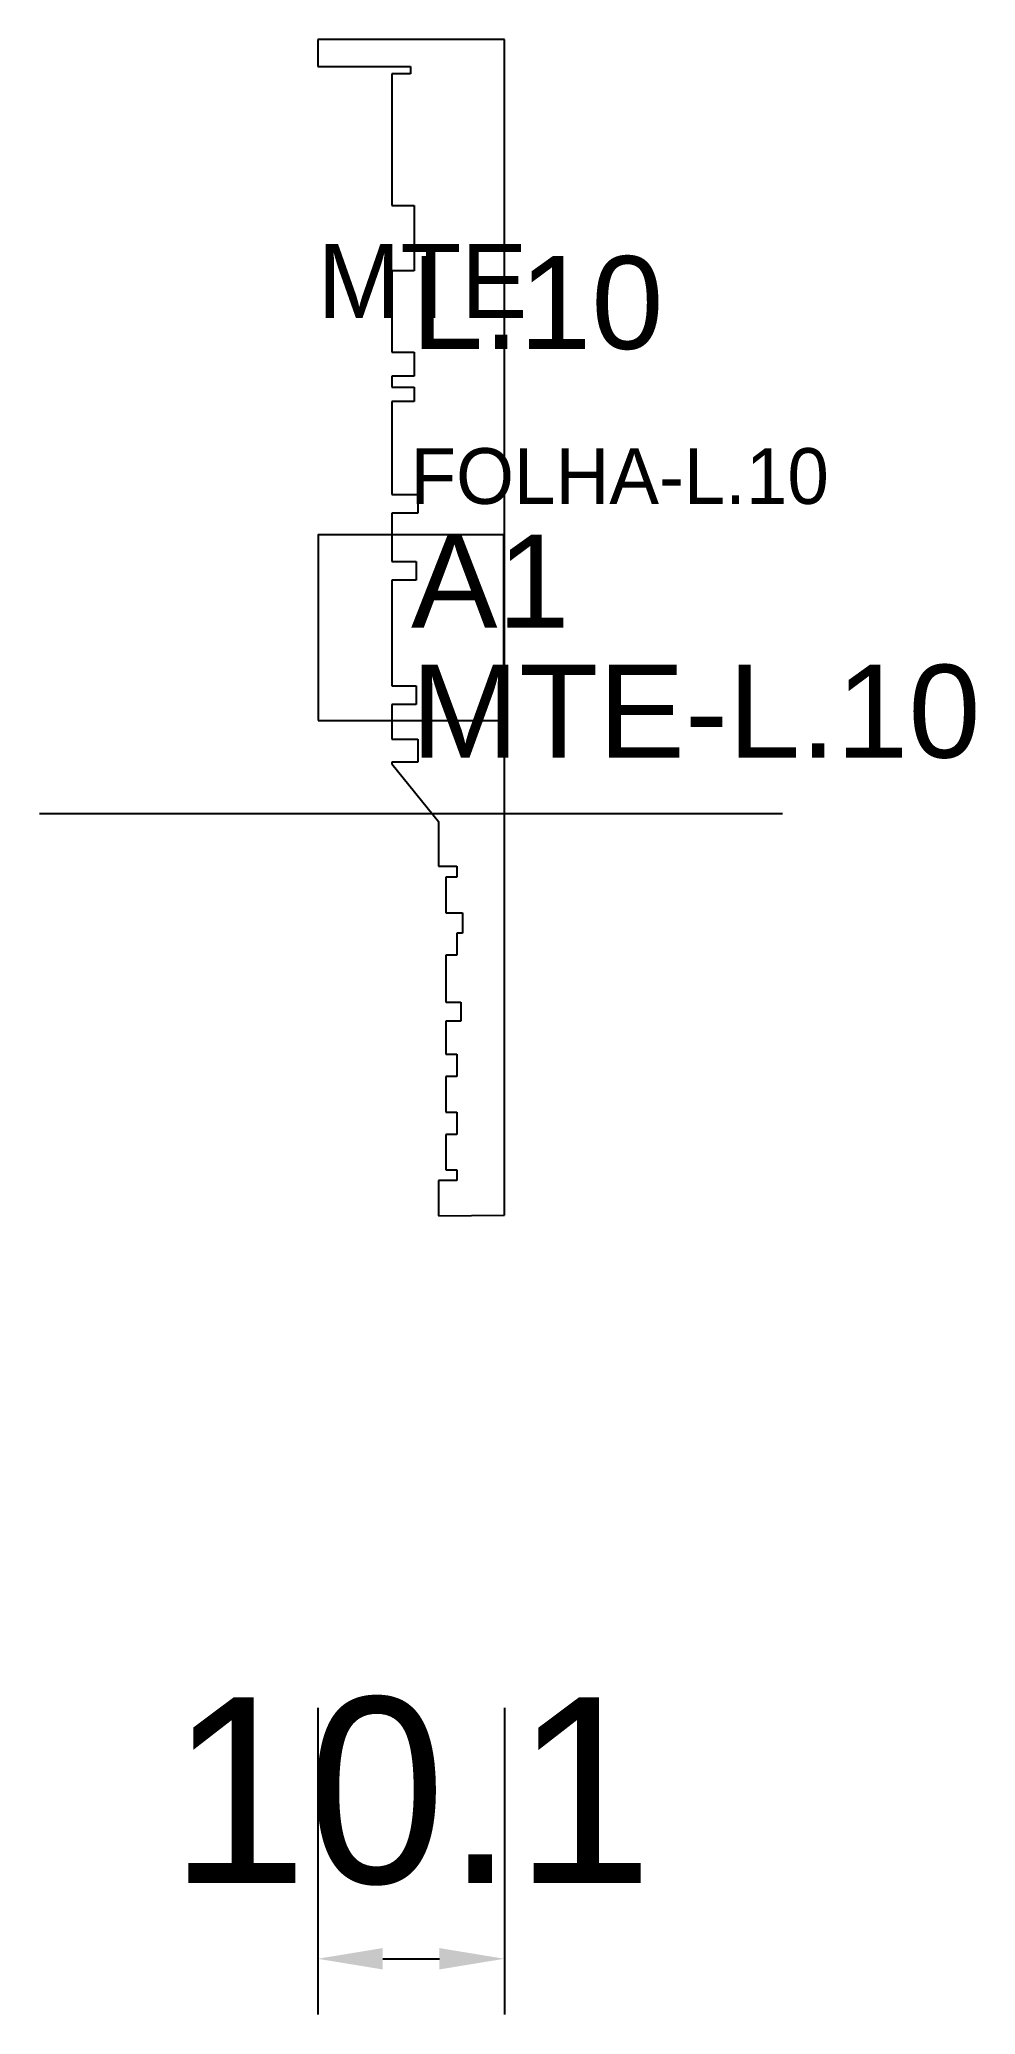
# Model space of a CAD drawing. Header units: metres. Extents: x 207 to 258, y 95 to 202.
import ezdxf

# ---------------------------------------------------------------- set-up
doc = ezdxf.new("R2010")
doc.units = ezdxf.units.M
for name, color, linetype in [('3', 3, 'CONTINUOUS'), ('AUX00', 7, 'CONTINUOUS'), ('COTA', 241, 'CONTINUOUS'), ('FOLHA', 255, 'CONTINUOUS'), ('Hachura', 251, 'CONTINUOUS'), ('NOMENCLATURA', 7, 'CONTINUOUS'), ('Nível', 160, 'CONTINUOUS'), ('Painéis', 200, 'CONTINUOUS'), ('Pilares', 5, 'CONTINUOUS'), ('SARR_2.2x7', 40, 'CONTINUOUS')]:
    doc.layers.add(name, color=color, linetype=linetype)
doc.styles.add('ARIAL', font='Arial.ttf')
doc.styles.add('STR_STANDARD', font='arial.ttf')
doc.dimstyles.new('EZ DXF', dxfattribs={"dimtxt": 10, "dimasz": 3.5, "dimexe": 3, "dimexo": 1.5, "dimgap": 1, "dimtad": 1, "dimdec": 1, "dimdsep": 46, "dimcen": 2.5, "dimazin": 3, "dimtfac": 1, "dimtmove": 0, "dimatfit": 3})

msp = doc.modelspace()

# ---------------------------------------------------------------- hatches: boundary and pattern name
at = {"layer": 'Hachura'}
h = msp.add_hatch(dxfattribs=at)
h.set_pattern_fill('ANSI31', scale=50)
h.paths.add_polyline_path([(222.2, 201.5), (222.2, 200.04), (227.2, 200.04), (227.2, 199.66), (226.2, 199.66), (226.2, 192.57), (227.4, 192.57), (227.4, 189.04), (226.2, 189.04), (226.2, 184.66), (227.4, 184.66), (227.4, 183.37), (226.2, 183.37), (226.2, 182.79), (227.4, 182.79), (227.4, 182.01), (226.2, 182.01), (226.2, 177), (227.6, 177), (227.6, 176), (226.2, 176), (226.2, 173.4), (227.5, 173.4), (227.5, 172.4), (226.2, 172.4), (226.2, 166.7), (227.5, 166.7), (227.5, 165.7), (226.2, 165.7), (226.2, 163.84), (227.6, 163.84), (227.6, 162.6), (226.2, 162.6), (226.2, 162.5), (228.7, 159.4), (228.7, 156.99), (229.7, 156.99), (229.7, 156.41), (229.1, 156.41), (229.1, 154.48), (230, 154.48), (230, 153.4), (229.7, 153.4), (229.7, 152.2), (229.1, 152.2), (229.1, 149.68), (229.9, 149.68), (229.9, 148.66), (229.1, 148.66), (229.1, 146.87), (229.7, 146.87), (229.7, 145.67), (229.1, 145.67), (229.1, 143.76), (229.7, 143.76), (229.7, 142.56), (229.1, 142.56), (229.1, 140.65), (229.7, 140.65), (229.7, 140.07), (228.7, 140.07), (228.7, 138.18), (232.25, 138.21), (232.25, 201.5)])
h = msp.add_hatch(dxfattribs=at)
h.set_pattern_fill('ANSI31', scale=50)
h.paths.add_polyline_path([(222.2, 201.5), (222.2, 200.04), (227.2, 200.04), (227.2, 199.66), (226.2, 199.66), (226.2, 192.57), (227.4, 192.57), (227.4, 189.04), (226.2, 189.04), (226.2, 184.66), (227.4, 184.66), (227.4, 183.37), (226.2, 183.37), (226.2, 182.79), (227.4, 182.79), (227.4, 182.01), (226.2, 182.01), (226.2, 177), (227.6, 177), (227.6, 176), (226.2, 176), (226.2, 173.4), (227.5, 173.4), (227.5, 172.4), (226.2, 172.4), (226.2, 166.7), (227.5, 166.7), (227.5, 165.7), (226.2, 165.7), (226.2, 163.84), (227.6, 163.84), (227.6, 162.6), (226.2, 162.6), (226.2, 162.5), (228.7, 159.4), (228.7, 156.99), (229.7, 156.99), (229.7, 156.41), (229.1, 156.41), (229.1, 154.48), (230, 154.48), (230, 153.4), (229.7, 153.4), (229.7, 152.2), (229.1, 152.2), (229.1, 149.68), (229.9, 149.68), (229.9, 148.66), (229.1, 148.66), (229.1, 146.87), (229.7, 146.87), (229.7, 145.67), (229.1, 145.67), (229.1, 143.76), (229.7, 143.76), (229.7, 142.56), (229.1, 142.56), (229.1, 140.65), (229.7, 140.65), (229.7, 140.07), (228.7, 140.07), (228.7, 138.18), (232.25, 138.21), (232.25, 201.5)])

# ---------------------------------------------------------------- linework, layer by layer
at = {"layer": 'Painéis', "color": 200}
for p, q in [((222.2, 201.5), (222.2, 200.04)), ((232.25, 201.5), (222.2, 201.5)), ((222.2, 201.5), (222.2, 200.04)), ((232.25, 201.5), (222.2, 201.5)), ((232.25, 138.21), (232.25, 201.5)), ((232.25, 138.21), (232.25, 201.5)), ((222.2, 200.04), (227.2, 200.04)), ((222.2, 200.04), (227.2, 200.04)), ((227.2, 200.04), (227.2, 199.66)), ((227.2, 200.04), (227.2, 199.66)), ((227.2, 199.66), (226.2, 199.66)), ((226.2, 199.66), (226.2, 192.57)), ((227.2, 199.66), (226.2, 199.66)), ((226.2, 199.66), (226.2, 192.57)), ((226.2, 192.57), (227.4, 192.57)), ((226.2, 192.57), (227.4, 192.57)), ((227.4, 192.57), (227.4, 189.04)), ((227.4, 192.57), (227.4, 189.04)), ((227.4, 189.04), (226.2, 189.04)), ((226.2, 189.04), (226.2, 184.66)), ((227.4, 189.04), (226.2, 189.04)), ((226.2, 189.04), (226.2, 184.66)), ((226.2, 184.66), (227.4, 184.66)), ((226.2, 184.66), (227.4, 184.66)), ((227.4, 184.66), (227.4, 183.37)), ((227.4, 184.66), (227.4, 183.37)), ((227.4, 183.37), (226.2, 183.37)), ((226.2, 183.37), (226.2, 182.79)), ((227.4, 183.37), (226.2, 183.37)), ((226.2, 183.37), (226.2, 182.79)), ((226.2, 182.79), (227.4, 182.79)), ((226.2, 182.79), (227.4, 182.79)), ((227.4, 182.01), (226.2, 182.01)), ((226.2, 182.01), (226.2, 177)), ((227.4, 182.01), (226.2, 182.01)), ((226.2, 182.01), (226.2, 177)), ((227.4, 182.79), (227.4, 182.01)), ((227.4, 182.79), (227.4, 182.01)), ((226.2, 177), (227.6, 177)), ((226.2, 177), (227.6, 177)), ((227.6, 177), (227.6, 176)), ((227.6, 177), (227.6, 176)), ((227.6, 176), (226.2, 176)), ((226.2, 176), (226.2, 173.4)), ((227.6, 176), (226.2, 176)), ((226.2, 176), (226.2, 173.4)), ((226.2, 173.4), (227.5, 173.4)), ((226.2, 173.4), (227.5, 173.4)), ((227.5, 173.4), (227.5, 172.4)), ((227.5, 173.4), (227.5, 172.4)), ((227.5, 172.4), (226.2, 172.4)), ((226.2, 172.4), (226.2, 166.7)), ((227.5, 172.4), (226.2, 172.4)), ((226.2, 172.4), (226.2, 166.7)), ((226.2, 166.7), (227.5, 166.7)), ((226.2, 166.7), (227.5, 166.7)), ((227.5, 166.7), (227.5, 165.7)), ((227.5, 166.7), (227.5, 165.7)), ((227.5, 165.7), (226.2, 165.7)), ((226.2, 165.7), (226.2, 163.84)), ((227.5, 165.7), (226.2, 165.7)), ((226.2, 165.7), (226.2, 163.84)), ((226.2, 163.84), (227.6, 163.84)), ((226.2, 163.84), (227.6, 163.84)), ((227.6, 163.84), (227.6, 162.6)), ((227.6, 163.84), (227.6, 162.6)), ((227.6, 162.6), (226.2, 162.6)), ((226.2, 162.6), (226.2, 162.5)), ((227.6, 162.6), (226.2, 162.6)), ((226.2, 162.6), (226.2, 162.5)), ((226.2, 162.5), (228.7, 159.4)), ((226.2, 162.5), (228.7, 159.4)), ((228.7, 159.4), (228.7, 156.99)), ((228.7, 159.4), (228.7, 156.99)), ((228.7, 156.99), (229.7, 156.99)), ((228.7, 156.99), (229.7, 156.99)), ((229.7, 156.41), (229.1, 156.41)), ((229.1, 156.41), (229.1, 154.48)), ((229.7, 156.41), (229.1, 156.41)), ((229.1, 156.41), (229.1, 154.48)), ((229.7, 156.99), (229.7, 156.41)), ((229.7, 156.99), (229.7, 156.41)), ((229.1, 154.48), (230, 154.48)), ((229.1, 154.48), (230, 154.48)), ((230, 154.48), (230, 153.4)), ((230, 154.48), (230, 153.4)), ((230, 153.4), (229.7, 153.4)), ((229.7, 153.4), (229.7, 152.2)), ((230, 153.4), (229.7, 153.4)), ((229.7, 153.4), (229.7, 152.2)), ((229.7, 152.2), (229.1, 152.2)), ((229.1, 152.2), (229.1, 149.68)), ((229.7, 152.2), (229.1, 152.2)), ((229.1, 152.2), (229.1, 149.68)), ((229.1, 149.68), (229.9, 149.68)), ((229.1, 149.68), (229.9, 149.68)), ((229.9, 149.68), (229.9, 148.66)), ((229.9, 149.68), (229.9, 148.66)), ((229.9, 148.66), (229.1, 148.66)), ((229.1, 148.66), (229.1, 146.87)), ((229.9, 148.66), (229.1, 148.66)), ((229.1, 148.66), (229.1, 146.87)), ((229.1, 146.87), (229.7, 146.87)), ((229.1, 146.87), (229.7, 146.87)), ((229.7, 146.87), (229.7, 145.67)), ((229.7, 146.87), (229.7, 145.67)), ((229.7, 145.67), (229.1, 145.67)), ((229.1, 145.67), (229.1, 143.76)), ((229.7, 145.67), (229.1, 145.67)), ((229.1, 145.67), (229.1, 143.76)), ((229.1, 143.76), (229.7, 143.76)), ((229.1, 143.76), (229.7, 143.76)), ((229.7, 143.76), (229.7, 142.56)), ((229.7, 143.76), (229.7, 142.56)), ((229.7, 142.56), (229.1, 142.56)), ((229.1, 142.56), (229.1, 140.65)), ((229.7, 142.56), (229.1, 142.56)), ((229.1, 142.56), (229.1, 140.65)), ((229.1, 140.65), (229.7, 140.65)), ((229.1, 140.65), (229.7, 140.65)), ((229.7, 140.65), (229.7, 140.07)), ((229.7, 140.65), (229.7, 140.07)), ((229.7, 140.07), (228.7, 140.07)), ((228.7, 140.07), (228.7, 138.18)), ((229.7, 140.07), (228.7, 140.07)), ((228.7, 140.07), (228.7, 138.18)), ((228.7, 138.18), (232.25, 138.21)), ((228.7, 138.18), (232.25, 138.21))]:
    msp.add_line(p, q, dxfattribs=at)
at = {"layer": 'Pilares'}
msp.add_lwpolyline([(222.225, 164.84), (232.225, 164.84), (232.225, 174.84), (222.225, 174.84)], close=True, dxfattribs=at)
msp.add_lwpolyline([(222.225, 164.84), (232.225, 164.84), (232.225, 174.84), (222.225, 174.84)], close=True, dxfattribs=at)
at = {"layer": 'SARR_2.2x7'}
msp.add_line((207.225, 159.84), (247.225, 159.84), dxfattribs=at)
msp.add_line((207.225, 159.84), (247.225, 159.84), dxfattribs=at)

# ---------------------------------------------------------------- texts
at = {"layer": '3', "style": 'STR_STANDARD'}
msp.add_text('A1', height=5, dxfattribs=at).set_placement((227.225, 169.84))
msp.add_text('A1', height=5, dxfattribs=at).set_placement((227.225, 169.84))
at = {"layer": 'AUX00', "style": 'STR_STANDARD'}
msp.add_text('MTE-L.10', height=5, dxfattribs=at).set_placement((227.225, 162.84))
msp.add_text('MTE-L.10', height=5, dxfattribs=at).set_placement((227.225, 162.84))
at = {"layer": 'FOLHA'}
msp.add_text('FOLHA-L.10', height=3, dxfattribs=at).set_placement((227.2, 176.5))
msp.add_text('FOLHA-L.10', height=3, dxfattribs=at).set_placement((227.2, 176.5))
at = {"layer": 'NOMENCLATURA', "insert": (227.225, 189.84), "char_height": 5, "attachment_point": 1, "style": 'ARIAL'}
msp.add_mtext('L.10', dxfattribs=at)
msp.add_mtext('L.10', dxfattribs=at)
at = {"layer": 'Nível'}
msp.add_text('MTE', height=4, dxfattribs=at).set_placement((222.2, 186.5))
msp.add_text('MTE', height=4, dxfattribs=at).set_placement((222.2, 186.5))

# ---------------------------------------------------------------- dimensions: what is measured, and where the dimension line sits
at = {"layer": 'COTA'}
msp.add_linear_dim(base=(222.2, 98.18), p1=(222.2, 113.18), p2=(232.25, 113.18), dimstyle='EZ DXF', dxfattribs=at).render()
msp.add_linear_dim(base=(222.2, 98.18), p1=(222.2, 113.18), p2=(232.25, 113.18), dimstyle='EZ DXF', dxfattribs=at).render()

doc.saveas('drawing.dxf')
